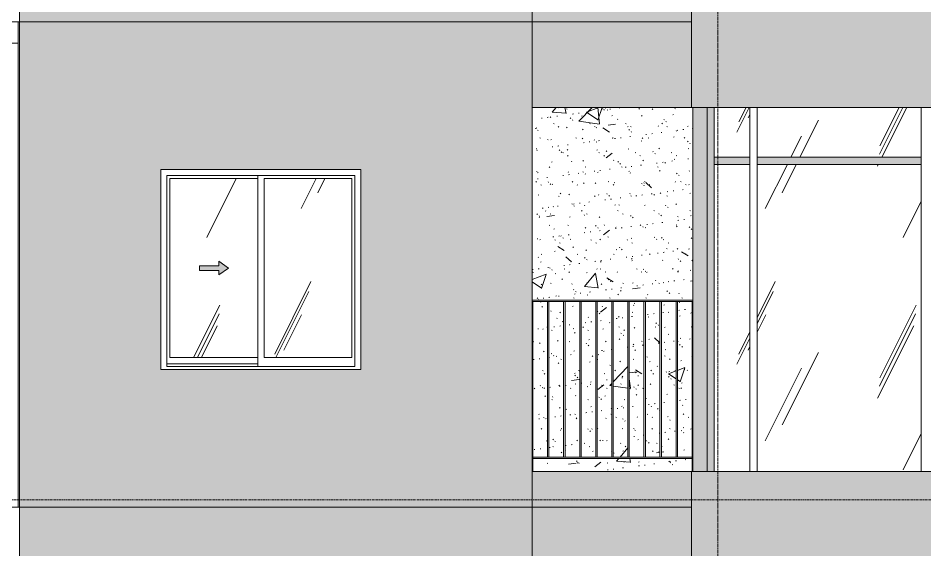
# Model space of a CAD drawing. Header units: millimetres. Extents: x 25061 to 259291, y -8723 to 35400.
# Drawn here: x 192810 to 199160, y 12050 to 15775 of the extents above; entities that cross this region are included whole.
import ezdxf

# ---------------------------------------------------------------- set-up
doc = ezdxf.new("R2010")
doc.units = ezdxf.units.MM
for name, pattern in [('1 NÉT CALL OUT', [6, 3, -3]), ('Centre', [31.750000000000007, 6.350000000000001, -4.762500000000001, 15.875, -4.762500000000001]), ('Grid Line', [22.225, 12.7, -3.175, 3.175, -3.175])]:
    doc.linetypes.add(name, pattern=pattern)
for name, color, linetype, lineweight in [('0-2', 50, 'Continuous', 5), ('A-DETL-GENF', 92, 'Continuous', 9), ('A-DETL-GENF-3', 92, '1 NÉT CALL OUT', 9), ('A-FLOR-HRAL-1', 253, 'Continuous', 9), ('A-FLOR-LEVL-2', 51, 'Centre', 9), ('A-GLAZ', 151, 'Continuous', 9), ('A-GLAZ-1', 7, '1 NÉT CALL OUT', 9), ('A-GLAZ-CURT', 52, 'Continuous', 9), ('A-GLAZ-CWMG', 51, 'Continuous', 9), ('A-WALL', 113, 'Continuous', 9), ('A-WALL-PATT-2', 9, 'Continuous', 9), ('A-WALL-PATT-3', 111, 'Continuous', 5), ('I-WALL', 2, 'Continuous', 9), ('S-GRID-1', 1, 'Grid Line', 9)]:
    doc.layers.add(name, color=color, linetype=linetype, lineweight=lineweight)
pattern_1 = [(63.435, (-78970.689, 14236.291), (-0.001899213711112679, 1625.600400602311), [567.96, -3066.991]), (63.435, (-80596.289, 14236.291), (-0.001899213711112679, 1625.600400602311), [567.96, -3066.991]), (63.435, (-78192.508, 14550.35), (-0.001899213711112679, 1625.600400602311), [567.96, -3066.991]), (63.435, (-79818.108, 14550.35), (-0.001899213711112679, 1625.600400602311), [567.96, -3066.991]), (63.435, (-78310.289, 14439.491), (-0.001899213711112679, 1625.600400602311), [567.96, -3066.991]), (63.435, (-79935.88900000001, 14439.491), (-0.001899213711112679, 1625.600400602311), [567.96, -3066.991]), (63.435, (-78430.349, 15074.407), (-0.001899213711112679, 1625.600400602311), [276.055, -3358.896]), (63.435, (-80055.94900000001, 15074.407), (-0.001899213711112679, 1625.600400602311), [276.055, -3358.896]), (63.435, (-78508.87, 14976.146), (-0.001899213711112679, 1625.600400602311), [567.96, -3066.991]), (63.435, (-80134.47, 14976.146), (-0.001899213711112679, 1625.600400602311), [567.96, -3066.991]), (63.435, (-78495.01400000001, 15046.693), (-0.001899213711112679, 1625.600400602311), [567.96, -3066.991]), (63.435, (-80120.614, 15046.693), (-0.001899213711112679, 1625.600400602311), [567.96, -3066.991]), (63.435, (-79150.864, 14737.203), (-0.001899213711112679, 1625.600400602311), [567.96, -3066.991]), (63.435, (-80776.464, 14737.203), (-0.001899213711112679, 1625.600400602311), [567.96, -3066.991]), (63.435, (-79137.006, 14820.346), (-0.001899213711112679, 1625.600400602311), [567.96, -3066.991]), (63.435, (-80762.606, 14820.346), (-0.001899213711112679, 1625.600400602311), [567.96, -3066.991]), (63.435, (-79133.275, 14880.294), (-0.001899213711112679, 1625.600400602311), [567.96, -3066.991]), (63.435, (-80758.875, 14880.294), (-0.001899213711112679, 1625.600400602311), [567.96, -3066.991])]

# ---------------------------------------------------------------- blocks, each defined once
blk = doc.blocks.new('Railing - 10mm-901206-TKCS_MẶT CẮT 2')
at = {"layer": 'A-FLOR-HRAL-1'}
for p, q in [((-62145.0642870169, 5900.000000000002), (-62145.0642870169, 6990.000000000001)), ((-62135.0642870169, 5900.000000000002), (-62135.0642870169, 6990.000000000001))]:
    blk.add_line(p, q, dxfattribs=at)
blk = doc.blocks.new('Railing - 50 x 10mm-901205-TKCS_MẶT CẮT 2')
at = {"layer": 'A-FLOR-HRAL-1'}
for p in [(-62252.56428701682, 6990.000000000001), (-62247.5642870169, 5799.999999999156)]:
    blk.add_line(p, (-62247.5642870169, 6990.000000000001), dxfattribs=at)
blk = doc.blocks.new('Railing - 50 x 10mm-V153-TKCS_MẶT CẮT 2')
at = {"layer": 'A-FLOR-HRAL-1'}
for p, q in [((-77172.56428701566, 6990.000000000001), (-77177.56428701658, 6990.000000000001)), ((-77172.56428701566, 5799.999999999156), (-77172.56428701566, 6990.000000000001))]:
    blk.add_line(p, q, dxfattribs=at)
blk = doc.blocks.new('Railing - Railing-999041-TKCS_MẶT CẮT 2')
at = {"layer": 'A-FLOR-HRAL-1'}
for p, q in [((-84852.56428701639, 12700.00000000067), (-83727.56428701639, 12700.00000000067)), ((-83727.56428701639, 12690.00000000067), (-84852.56428701639, 12690.00000000067))]:
    blk.add_line(p, q, dxfattribs=at)
for name, p in [('Railing - 50 x 10mm-901205-TKCS_MẶT CẮT 2', (-22599.99999999949, 6800.00000000067)), ('Railing - 10mm-901206-TKCS_MẶT CẮT 2', (-22599.99999999949, 6800.000000000669)), ('Railing - 10mm-901206-TKCS_MẶT CẮT 2', (-22487.49999999949, 6800.000000000669)), ('Railing - 10mm-901206-TKCS_MẶT CẮT 2', (-22374.99999999949, 6800.000000000669)), ('Railing - 10mm-901206-TKCS_MẶT CẮT 2', (-22262.49999999949, 6800.000000000669)), ('Railing - 10mm-901206-TKCS_MẶT CẮT 2', (-22149.99999999949, 6800.000000000669)), ('Railing - 10mm-901206-TKCS_MẶT CẮT 2', (-22037.49999999949, 6800.000000000669)), ('Railing - 10mm-901206-TKCS_MẶT CẮT 2', (-21924.99999999949, 6800.000000000669)), ('Railing - 10mm-901206-TKCS_MẶT CẮT 2', (-21812.49999999949, 6800.000000000669)), ('Railing - 10mm-901206-TKCS_MẶT CẮT 2', (-21699.99999999948, 6800.000000000669))]:
    blk.add_blockref(name, p)
at = {"extrusion": (0, 0, -1), "zscale": -1}
blk.add_blockref('Railing - 50 x 10mm-V153-TKCS_MẶT CẮT 2', (160905.1285740323, 6800.00000000067), dxfattribs=at)
blk = doc.blocks.new('Top Rail Type - Top Rail_Internal_-999042-TKCS_MẶT CẮT 2')
at = {"layer": 'A-FLOR-HRAL-1'}
for p, q in [((-83727.56428701639, 13800.00000000067), (-84852.56428701639, 13800.00000000067)), ((-84852.56428701639, 13790.00000000067), (-83727.56428701639, 13790.00000000067))]:
    blk.add_line(p, q, dxfattribs=at)
blk = doc.blocks.new('NCV_TKTC_TANG 3 - 4_rvt-3-TKCS_MẶT CẮT 2')
at = {"layer": 'A-WALL-PATT-2'}
h = blk.add_hatch(dxfattribs=at)
h.set_pattern_fill('FP_37', color=256, style=0, pattern_type=2)
h.set_pattern_definition([(49.99999999999999, (-80880.303, 14125), (1165.978193959721, -102.010186150336), [121.92, -1341.12]), (355, (-80880.303, 14125), (-225.5544548453419, 1222.763349750237), [97.536, -1072.896]), (100.451, (-80783.13900000001, 14116.499), (940.4331391881915, 1120.746196716118), [103.616, -1139.776]), (46.184, (-80880.303, 14450.12), (1734.906139462684, -269.0742419996457), [182.88, -2011.68]), (96.636, (-80735.728, 14427.698), (1519.376807644733, 1583.53626714272), [155.424, -1709.665]), (351.184, (-80880.303, 14450.12), (1519.392032768823, 1583.52157230226), [146.304, -1609.344]), (21, (-80717.743, 14368.84), (970.3319869231707, -654.4975645651646), [121.92, -1341.12]), (326, (-80717.743, 14368.84), (395.5330640027326, 1178.803892457779), [97.536, -1072.896]), (71.45100000000001, (-80636.882, 14314.299), (1365.869894803426, 524.2956772725449), [103.616, -1139.776]), (37.50000000000001, (-80880.303, 14125), (19.76686380070257, 541.1527026491547), [53.645, -1006.246, 53.645, -1035.507, -1076.96]), (37.50000000000001, (-80880.303, 14125), (19.76686380070257, 541.1527026491547), [-2149.043, 53.645, -1023.315]), (7.499999999999999, (-80880.303, 14125), (427.6458963867678, 641.1561703926415), [53.645, -567.3340000000001, 53.645, -981.862, -410.464]), (7.499999999999999, (-80880.303, 14125), (427.6458963867678, 641.1561703926415), [-1656.486, 53.645, -356.819]), (327.5, (-81242.812, 14125), (867.7820051433216, -36.66498118690737), [53.645, -352.755, 53.645, -1214.323, -1682.496]), (327.5, (-81242.812, 14125), (867.7820051433216, -36.66498118690737), [-1674.368, 53.645, -1628.851]), (317.5, (-81405.372, 14125), (948.0277238504739, 162.7308303515036), [53.645, -474.675, 53.645, -788.416, -1194.816]), (317.5, (-81405.372, 14125), (948.0277238504739, 162.7308303515036), [-1370.381, 53.645, -1141.171])])
h.paths.add_polyline_path([(-83863.36009969904, 12600), (-83732.5642870164, 12600), (-83732.5642870164, 12690.00000000067), (-84847.56428701639, 12690.00000000067), (-84847.56428701639, 12600)])
h.paths.add_polyline_path([(-83863.36009969904, 12700.00000000067), (-83845.0642870164, 12700.00000000067), (-83845.0642870164, 13790.00000000067), (-83947.56428701639, 13790.00000000067), (-83947.56428701639, 12700.00000000067)])
h.paths.add_polyline_path([(-83732.5642870164, 12700.00000000067), (-83733.4257988124, 13790.00000000067), (-83835.0642870164, 13790.00000000067), (-83835.0642870164, 12700.00000000067), (-83736.90822692741, 12700.00000000067)])
h.paths.add_polyline_path([(-84070.0642870164, 12700.00000000067), (-84070.0642870164, 13790.00000000067), (-84172.56428701642, 13790.00000000067), (-84172.56428701642, 12700.00000000067)])
h.paths.add_polyline_path([(-84520.0642870164, 12700.00000000067), (-84520.0642870164, 13790.00000000067), (-84622.56428701639, 13790.00000000067), (-84622.56428701639, 12700.00000000067)])
h.paths.add_polyline_path([(-84182.5642870164, 12700.00000000067), (-84182.5642870164, 13790.00000000067), (-84285.06428701642, 13790.00000000067), (-84285.06428701642, 12700.00000000067)])
h.paths.add_polyline_path([(-84847.56428701639, 12700.00000000067), (-84745.0642870164, 12700.00000000067), (-84745.0642870164, 13790.00000000067), (-84847.56428701639, 13790.00000000067), (-84847.56428701639, 13314.4)])
h.paths.add_polyline_path([(-84397.56428701642, 12700.00000000067), (-84295.0642870164, 12700.00000000067), (-84295.0642870164, 13790.00000000067), (-84397.56428701642, 13790.00000000067), (-84397.56428701642, 13314.4)])
h.paths.add_polyline_path([(-84060.0642870164, 12700.00000000067), (-83957.5642870164, 12700.00000000067), (-83957.5642870164, 13790.00000000067), (-84060.0642870164, 13790.00000000067), (-84060.0642870164, 13120.41758676421)])
h.paths.add_polyline_path([(-84407.5642870164, 12700.00000000067), (-84407.5642870164, 13790.00000000067), (-84510.06428701642, 13790.00000000067), (-84510.06428701642, 12700.00000000067)])
h.paths.add_polyline_path([(-84735.06428701642, 12700.00000000067), (-84632.5642870164, 12700.00000000067), (-84632.5642870164, 13790.00000000067), (-84735.06428701642, 13790.00000000067), (-84735.06428701642, 13314.4)])
h.paths.add_polyline_path([(-84386.82835472254, 13800.00000000068), (-83727.70694897215, 13800.00000000068), (-83729.08075088909, 15150), (-84852.5642870162, 15150.00000000152), (-84852.5642870162, 13800.00000000068), (-84847.56428701639, 13800.00000000068)])
h = blk.add_hatch(dxfattribs=at)
h.set_pattern_fill('FP_38', color=256, style=0, pattern_type=2)
h.set_pattern_definition([(37.50000000000001, (-80880.303, 14125), (-5.120595325361649, 156.6121584951624), [5.364, -118.181, 5.364, -132.812, -132.08]), (37.50000000000001, (-80880.303, 14125), (-5.120595325361649, 156.6121584951624), [-261.722, 5.364, -126.716]), (7.499999999999999, (-80880.303, 14125), (143.8469830421357, 229.3842126971155), [5.364, -61.285, 5.364, -105.989, -42.672]), (7.499999999999999, (-80880.303, 14125), (143.8469830421357, 229.3842126971155), [-178.003, 5.364, -37.308]), (327.5, (-80980.27799999999, 14125), (253.1175769738882, 0.460077023734641), [5.364, -35.276, 5.364, -140.94, -191.008]), (327.5, (-80980.27799999999, 14125), (253.1175769738882, 0.460077023734641), [-186.944, 5.364, -185.644]), (317.5, (-80980.27799999999, 14125), (244.3381139033814, 71.33755545389974), [5.364, -14.956, 5.364, -90.546, -109.728]), (317.5, (-80980.27799999999, 14125), (244.3381139033814, 71.33755545389974), [-116.23, 5.364, -104.364])])
h.paths.add_polyline_path([(-83863.36009969904, 12600), (-83732.5642870164, 12600), (-83732.5642870164, 12690.00000000067), (-84847.56428701639, 12690.00000000067), (-84847.56428701639, 12600)])
h.paths.add_polyline_path([(-83863.36009969904, 12700.00000000067), (-83845.0642870164, 12700.00000000067), (-83845.0642870164, 13790.00000000067), (-83947.56428701639, 13790.00000000067), (-83947.56428701639, 12700.00000000067)])
h.paths.add_polyline_path([(-83732.5642870164, 12700.00000000067), (-83733.4257988124, 13790.00000000067), (-83835.0642870164, 13790.00000000067), (-83835.0642870164, 12700.00000000067), (-83736.90822692741, 12700.00000000067)])
h.paths.add_polyline_path([(-84070.0642870164, 12700.00000000067), (-84070.0642870164, 13790.00000000067), (-84172.56428701642, 13790.00000000067), (-84172.56428701642, 12700.00000000067)])
h.paths.add_polyline_path([(-84520.0642870164, 12700.00000000067), (-84520.0642870164, 13790.00000000067), (-84622.56428701639, 13790.00000000067), (-84622.56428701639, 12700.00000000067)])
h.paths.add_polyline_path([(-84182.5642870164, 12700.00000000067), (-84182.5642870164, 13790.00000000067), (-84285.06428701642, 13790.00000000067), (-84285.06428701642, 12700.00000000067)])
h.paths.add_polyline_path([(-84847.56428701639, 12700.00000000067), (-84745.0642870164, 12700.00000000067), (-84745.0642870164, 13790.00000000067), (-84847.56428701639, 13790.00000000067), (-84847.56428701639, 13314.4)])
h.paths.add_polyline_path([(-84397.56428701642, 12700.00000000067), (-84295.0642870164, 12700.00000000067), (-84295.0642870164, 13790.00000000067), (-84397.56428701642, 13790.00000000067), (-84397.56428701642, 13314.4)])
h.paths.add_polyline_path([(-84060.0642870164, 12700.00000000067), (-83957.5642870164, 12700.00000000067), (-83957.5642870164, 13790.00000000067), (-84060.0642870164, 13790.00000000067), (-84060.0642870164, 13120.41758676421)])
h.paths.add_polyline_path([(-84407.5642870164, 12700.00000000067), (-84407.5642870164, 13790.00000000067), (-84510.06428701642, 13790.00000000067), (-84510.06428701642, 12700.00000000067)])
h.paths.add_polyline_path([(-84735.06428701642, 12700.00000000067), (-84632.5642870164, 12700.00000000067), (-84632.5642870164, 13790.00000000067), (-84735.06428701642, 13790.00000000067), (-84735.06428701642, 13314.4)])
h.paths.add_polyline_path([(-84386.82835472254, 13800.00000000068), (-83727.70694897215, 13800.00000000068), (-83729.08075088909, 15150), (-84852.5642870162, 15150.00000000152), (-84852.5642870162, 13800.00000000068), (-84847.56428701639, 13800.00000000068)])
at = {"layer": ''}
for name in ['Top Rail Type - Top Rail_Internal_-999042-TKCS_MẶT CẮT 2', 'Railing - Railing-999041-TKCS_MẶT CẮT 2']:
    blk.add_blockref(name, (0, 0), dxfattribs=at)
blk = doc.blocks.new('1_FAMILY RVT - W01-WxH 1400x1400xmm-V300-TKCS_MẶT CẮT 2')
at = {"layer": 'A-DETL-GENF-3'}
blk.add_hatch(color=256, dxfattribs=at).paths.add_polyline_path([(-87048.06012035024, 13976.49760941197), (-86980.32678701694, 14023.92500000002), (-87048.06012035024, 14071.3523905881), (-87048.06012035024, 14040.85833333335), (-87183.52678701692, 14040.85833333335), (-87183.52678701692, 14006.99166666668), (-87048.06012035024, 14006.99166666668)])
at = {"layer": 'A-GLAZ'}
h = blk.add_hatch(dxfattribs=at)
h.set_pattern_fill('FP_35', color=256, style=0, pattern_type=2)
h.set_pattern_definition(pattern_1)
h.paths.add_polyline_path([(-87044.21583929201, 13396.95000000003), (-86774.78928701692, 13396.95000000003), (-86774.78928701692, 14650.90000000003), (-87389.0642870169, 14650.90000000003), (-87389.0642870169, 13396.95000000003)])
h.paths.add_polyline_path([(-87048.06012035024, 13976.49760941197), (-87048.06012035024, 14006.99166666668), (-87183.52678701692, 14006.99166666668), (-87183.52678701692, 14040.85833333335), (-87048.06012035024, 14040.85833333335), (-87048.06012035024, 14071.3523905881), (-86980.32678701694, 14023.92500000002), (-87044.21583929201, 13979.18940398793)])
h = blk.add_hatch(dxfattribs=at)
h.set_pattern_fill('FP_35', color=256, style=0, pattern_type=2)
h.set_pattern_definition(pattern_1)
h.paths.add_polyline_path([(-86116.0642870169, 13396.95000000003), (-86116.0642870169, 14650.90000000003), (-86730.3392870169, 14650.90000000003), (-86730.3392870169, 13396.95000000003)])
at = {"layer": 'A-DETL-GENF'}
for p, q in [((-87183.52678701692, 14040.85833333335), (-87183.52678701692, 14006.99166666668)), ((-87183.52678701692, 14040.85833333335), (-87048.06012035024, 14040.85833333335)), ((-87048.06012035024, 14040.85833333335), (-87183.52678701692, 14040.85833333335)), ((-87183.52678701692, 14040.85833333335), (-87183.52678701692, 14006.99166666668)), ((-87048.06012035024, 14071.35239058808), (-87048.06012035024, 14040.85833333335)), ((-86980.32678701694, 14023.92500000002), (-87048.06012035024, 14071.35239058808)), ((-86980.32678701694, 14023.92500000002), (-87048.06012035024, 14071.35239058808)), ((-87048.06012035024, 14071.35239058808), (-87048.06012035024, 14040.85833333335)), ((-87183.52678701692, 14006.99166666668), (-87048.06012035024, 14006.99166666668)), ((-87183.52678701692, 14006.99166666668), (-87048.06012035024, 14006.99166666668)), ((-86980.32678701694, 14023.92500000002), (-87048.06012035024, 13976.49760941194)), ((-87048.06012035024, 13976.49760941194), (-86980.32678701694, 14023.92500000002)), ((-87048.06012035024, 14006.99166666668), (-87048.06012035024, 13976.49760941194)), ((-87048.06012035024, 14006.99166666668), (-87048.06012035024, 13976.49760941194))]:
    blk.add_line(p, q, dxfattribs=at)
at = {"layer": 'A-GLAZ'}
for p, q in [((-86052.56428701691, 14714.40000000001), (-87452.56428701691, 14714.40000000001)), ((-87452.56428701691, 14714.40000000001), (-87452.56428701691, 13314.4)), ((-87411.64217751956, 14673.47789050266), (-86093.48639651426, 14673.47789050266)), ((-87411.64217751956, 13333.45), (-87411.64217751956, 14673.47789050266)), ((-86774.78928701692, 14673.47789050266), (-86774.78928701692, 13333.45)), ((-86093.48639651426, 13333.45), (-86093.48639651426, 14673.47789050266)), ((-86052.56428701691, 14714.40000000001), (-86052.56428701691, 13314.4)), ((-87389.06428701691, 14650.90000000001), (-87389.06428701691, 13396.95000000002)), ((-86774.78928701692, 14650.90000000001), (-87389.06428701691, 14650.90000000001)), ((-86730.3392870169, 13396.95000000002), (-86730.3392870169, 14650.90000000001)), ((-86730.3392870169, 14650.90000000001), (-86116.06428701691, 14650.90000000001)), ((-86116.06428701691, 14650.90000000001), (-86116.06428701691, 13396.95000000002)), ((-86774.7892870169, 13352.50000000002), (-87411.64217751956, 13352.50000000002)), ((-86774.78928701692, 13352.50000000002), (-87411.64217751956, 13352.50000000002)), ((-87389.06428701691, 13396.95000000002), (-86774.78928701692, 13396.95000000002)), ((-86116.06428701691, 13396.95000000002), (-86730.3392870169, 13396.95000000002)), ((-86052.56428701691, 13314.4), (-87452.56428701691, 13314.4)), ((-86093.48639651426, 13333.45), (-87411.64217751956, 13333.45))]:
    blk.add_line(p, q, dxfattribs=at)
blk = doc.blocks.new('Rectangular Mullion - 50 x 100mm-1838999-TKCS_MẶT CẮT 2')
at = {"layer": 'A-GLAZ-CWMG'}
blk.add_hatch(color=256, dxfattribs=at).paths.add_polyline_path([(-83577.56428701626, 5799.999999999156), (-83577.56428701626, 7974.999999999164), (-83627.56428701624, 7974.999999999164), (-83627.56428701624, 5799.999999999156)])
for p, q in [((-83627.56428701626, 7974.999999999161), (-83627.56428701626, 5799.999999999159)), ((-83577.56428701626, 7974.999999999161), (-83577.56428701626, 7949.999999999156))]:
    blk.add_line(p, q, dxfattribs=at)
blk = doc.blocks.new('System Panel - Glazed-V308-TKCS_MẶT CẮT 2')
at = {"layer": 'A-GLAZ-CURT'}
h = blk.add_hatch(dxfattribs=at)
h.set_pattern_fill('FP_35', color=256, style=0, pattern_type=2)
h.set_pattern_definition(pattern_1)
h.paths.add_polyline_path([(-83277.56428747345, 12600.00000000001), (-82127.56428716864, 12600.00000000001), (-82127.56428716864, 14750.00000000001), (-83277.56428747345, 14750.00000000001), (-83277.56428747345, 14185.76887629192)])
for p, q in [((-82127.56428716867, 14750), (-83277.56428747345, 14750)), ((-83277.56428747345, 14750), (-83277.56428747345, 12600.00000000001)), ((-82127.56428716867, 12600.00000000001), (-82127.56428716867, 14750))]:
    blk.add_line(p, q, dxfattribs=at)
blk = doc.blocks.new('System Panel - Glazed-V309-TKCS_MẶT CẮT 2')
at = {"layer": 'A-GLAZ-CURT'}
h = blk.add_hatch(dxfattribs=at)
h.set_pattern_fill('FP_35', color=256, style=0, pattern_type=2)
h.set_pattern_definition(pattern_1)
h.paths.add_polyline_path([(-83327.56428732103, 12600.00000000001), (-83327.56428732103, 14750.00000000001), (-83577.56428701626, 14750.00000000001), (-83577.56428701626, 12600.00000000001)])
for p, q in [((-83327.56428732105, 14750), (-83577.56428701626, 14750)), ((-83577.56428701626, 14750), (-83577.56428701626, 12600.00000000001)), ((-83327.56428732105, 12600.00000000001), (-83327.56428732105, 14750))]:
    blk.add_line(p, q, dxfattribs=at)
blk = doc.blocks.new('System Panel - Glazed-V314-TKCS_MẶT CẮT 2')
at = {"layer": 'A-GLAZ-CURT'}
h = blk.add_hatch(dxfattribs=at)
h.set_pattern_fill('FP_35', color=256, style=0, pattern_type=2)
h.set_pattern_definition(pattern_1)
h.paths.add_polyline_path([(-82127.56428716864, 14800), (-82127.56428716864, 15150), (-83277.56428747345, 15150), (-83277.56428747345, 14800), (-82272.93222990255, 14800)])
for p, q in [((-83277.56428747345, 15150.00000000001), (-83277.56428747345, 14800)), ((-82127.56428716867, 14800), (-82127.56428716867, 15150.00000000001)), ((-83277.56428747345, 14800), (-82127.56428716867, 14800))]:
    blk.add_line(p, q, dxfattribs=at)
blk = doc.blocks.new('System Panel - Glazed-V315-TKCS_MẶT CẮT 2')
at = {"layer": 'A-GLAZ-CURT'}
h = blk.add_hatch(dxfattribs=at)
h.set_pattern_fill('FP_35', color=256, style=0, pattern_type=2)
h.set_pattern_definition(pattern_1)
h.paths.add_polyline_path([(-83327.56428732103, 14800), (-83327.56428732103, 15150), (-83577.56428701626, 15150), (-83577.56428701626, 14800)])
for p, q in [((-83577.56428701626, 15150.00000000001), (-83577.56428701626, 14800)), ((-83327.56428732105, 14800), (-83327.56428732105, 15150.00000000001)), ((-83577.56428701626, 14800), (-83327.56428732105, 14800))]:
    blk.add_line(p, q, dxfattribs=at)
blk = doc.blocks.new('Rectangular Mullion - 50 x 100mm-1839000-TKCS_MẶT CẮT 2')
at = {"layer": 'A-GLAZ-CWMG'}
blk.add_hatch(color=256, dxfattribs=at).paths.add_polyline_path([(-83577.56428701626, 7974.999999999161), (-83577.56428701626, 8349.999999999993), (-83627.56428701624, 8349.999999999993), (-83627.56428701624, 7974.999999999161)])
for p, q in [((-83627.56428701626, 8350.000000000002), (-83627.56428701626, 7974.999999999161)), ((-83577.56428701626, 7999.999999999164), (-83577.56428701626, 7974.999999999161))]:
    blk.add_line(p, q, dxfattribs=at)
blk = doc.blocks.new('Rectangular Mullion - 50 x 100mm-1838991-TKCS_MẶT CẮT 2')
at = {"layer": 'A-GLAZ-CWMG'}
blk.add_hatch(color=256, dxfattribs=at).paths.add_polyline_path([(-79677.56428732106, 7949.999999999149), (-78527.56428716866, 7949.999999999149), (-78527.56428716866, 7999.999999999155), (-79677.56428732106, 7999.999999999155)])
for p, q in [((-79677.56428732106, 7949.999999999161), (-79677.56428732106, 7999.999999999161)), ((-78527.56428701627, 7999.999999999161), (-78527.56428701627, 7949.999999999161))]:
    blk.add_line(p, q, dxfattribs=at)
blk = doc.blocks.new('Rectangular Mullion - 50 x 100mm-1901961-TKCS_MẶT CẮT 2')
at = {"layer": 'A-GLAZ-CWMG'}
blk.add_hatch(color=256, dxfattribs=at).paths.add_polyline_path([(-83327.56428732107, 18150.00000000001), (-83327.56428732107, 18200.00000000001), (-83577.56428701626, 18200.00000000001), (-83577.56428701626, 18150.00000000001)])
for p, q in [((-83577.56428701626, 18150), (-83577.56428701626, 18200)), ((-83327.56428732105, 18200), (-83327.56428732105, 18150))]:
    blk.add_line(p, q, dxfattribs=at)
blk = doc.blocks.new('Rectangular Mullion - 50 x 100mm-1286808-TKCS_MẶT CẮT 2')
at = {"layer": 'A-GLAZ-CWMG'}
blk.add_hatch(color=256, dxfattribs=at).paths.add_polyline_path([(-83627.56428701627, 5799.999999999156), (-83627.56428701627, 7974.999999999164), (-83727.56428701627, 7974.999999999164), (-83727.56428701627, 5799.999999999156)])
blk.add_line((-83727.56428701627, 5799.999999999159), (-83727.56428701627, 7974.999999999161), dxfattribs=at)
blk = doc.blocks.new('Rectangular Mullion - 50 x 100mm-1901971-TKCS_MẶT CẮT 2')
at = {"layer": 'A-GLAZ-CWMG'}
blk.add_hatch(color=256, dxfattribs=at).paths.add_polyline_path([(-83727.56428701627, 7974.999999999161), (-83627.56428701627, 7974.999999999161), (-83627.56428701627, 8349.999999999993), (-83727.56428701627, 8349.999999999993), (-83727.56428701627, 8016.84358840141)])
blk.add_line((-83727.56428701627, 7974.999999999161), (-83727.56428701627, 8350.000000000007), dxfattribs=at)

msp = doc.modelspace()

# ---------------------------------------------------------------- hatches: boundary and pattern name
at = {"layer": 'A-WALL-PATT-3'}
h = msp.add_hatch(color=256, dxfattribs=at)
h.paths.add_polyline_path([(195808.9887615332, 15750.00000000001), (196410.2124440125, 15750.00000000001), (196410.2124440125, 19150.00000000086), (192820.2124440125, 19149.21875000007), (192820.2124440125, 15750.00000000001), (194218.5608917367, 15750.00000000001)])
h.paths.add_polyline_path([(195169.2903345145, 16714.40000000002), (193810.2124440118, 16714.40000000002), (193810.2124440118, 18114.40000000002), (195210.2124440118, 18114.40000000002), (195210.2124440118, 16714.40000000002)])
for points in [[(197399.4166313297, 15750.00000000001), (197525.2124440125, 15750.00000000001), (197525.2124440125, 16000.00000000001), (196410.2124440125, 16000.00000000001), (196410.2124440125, 15750.00000000001)], [(200580.2723709227, 15150.00000000001), (204085.2124440122, 15150.00000000001), (204085.2124440122, 16000.00000000001), (197525.2124440125, 16000.00000000001), (197525.2124440125, 15150.00000000001), (198989.8445011262, 15150.00000000001)], [(197399.4166313297, 12350.00000000002), (197525.2124440125, 12350.00000000002), (197525.2124440125, 12600.00000000001), (196410.2124440125, 12600.00000000001), (196410.2124440125, 12350.00000000002)], [(204085.2124440122, 11750.00000000001), (204085.2124440122, 12600.00000000001), (197525.2124440125, 12600.00000000001), (197525.2124440125, 11750.00000000001), (203761.1281105157, 11750.00000000001)]]:
    msp.add_hatch(color=256, dxfattribs=at).paths.add_polyline_path(points)
h = msp.add_hatch(color=256, dxfattribs=at)
h.paths.add_polyline_path([(195169.2903345145, 12350.00000000002), (196410.2124440125, 12350.00000000002), (196410.2124440125, 15750.00000000087), (192820.2124440125, 15749.21875000007), (192820.2124440125, 12350.00000000088), (194218.5608917367, 12350.00000000002)])
h.paths.add_polyline_path([(193810.2124440118, 13314.40000000001), (193810.2124440118, 14714.40000000003), (195210.2124440118, 14714.40000000003), (195210.2124440118, 13314.40000000001), (193851.1345535092, 13314.40000000001)])
h = msp.add_hatch(color=256, dxfattribs=at)
h.paths.add_polyline_path([(205210.2124440127, 15150.00000000153), (205210.2124440127, 15750.04247479566), (204095.2124440122, 15750.00000000001), (204095.2124440122, 15150.00000000153)])
h.paths.add_polyline_path([(197399.4166313297, 15150.00000000153), (197525.2124440125, 15150.00000000153), (197525.2124440125, 15750.04247479566), (196410.2124440125, 15750.04247479566), (196410.2124440125, 15150.00000000153)])
h = msp.add_hatch(color=256, dxfattribs=at)
h.paths.add_polyline_path([(195808.9887615332, 8950.00000000001), (196410.2124440125, 8950.00000000001), (196410.2124440125, 12350.00000000087), (192820.2124440125, 12350.00000000087), (192820.2124440125, 8950.00000000001), (194218.5608917367, 8950.00000000001)])
h.paths.add_polyline_path([(193810.2124440118, 9914.399999999998), (193810.2124440118, 11314.40000000003), (195210.2124440118, 11314.40000000003), (195210.2124440118, 9914.399999999998), (193851.1345535092, 9914.399999999998)])
h = msp.add_hatch(color=256, dxfattribs=at)
h.paths.add_polyline_path([(205210.2124440127, 11750.00000000152), (205210.2124440127, 12350.04247479567), (204095.2124440122, 12350), (204095.2124440122, 11750.00000000152), (204556.3420454139, 11750.00000000152)])
h.paths.add_polyline_path([(197399.4166313297, 11750.00000000152), (197525.2124440125, 11750.00000000152), (197525.2124440125, 12350.04247479567), (196410.2124440125, 12350.04247479567), (196410.2124440125, 11750.00000000152)])

# ---------------------------------------------------------------- linework, layer by layer
at = {"layer": 'A-FLOR-LEVL-2'}
msp.add_line((147110.2124440115, 12400), (255566.6940139546, 12400), dxfattribs=at)
at = {"layer": 'A-WALL'}
for p, q in [((192820.2124440125, 29350.00000000084), (192820.2124440125, 5549.999999999156)), ((196410.2124440125, 5799.999999999158), (196410.2124440125, 29350.00000000084)), ((182610.2124440104, 15750), (196410.2124440125, 15750)), ((192810.2124440125, 12350), (192810.2124440125, 15750.00000000084)), ((196410.2124440125, 15750.00000000084), (192820.2124440125, 15750.00000000084)), ((192610.2124440125, 15600), (192810.2124440125, 15600)), ((196410.2124440125, 12350.00000000084), (182610.2124440104, 12350.00000000085)), ((192820.2124440125, 12350), (196410.2124440125, 12350))]:
    msp.add_line(p, q, dxfattribs=at)
at = {"layer": 'I-WALL'}
for p, q in [((197525.2124440125, 16000), (197525.2124440125, 15150)), ((197525.2124440125, 15750.04247479565), (196410.2124440125, 15750.04247479565)), ((196410.2124440125, 15750), (197525.2124440125, 15750)), ((196410.2124440125, 15150.00000000151), (197525.2124440125, 15150.00000000151)), ((197525.2124440125, 15150), (204085.2124440122, 15150)), ((205210.2124440126, 12600), (196410.2124440125, 12600)), ((197525.2124440125, 12600), (197525.2124440125, 11750)), ((197525.2124440125, 12350.04247479565), (196410.2124440125, 12350.04247479565)), ((196410.2124440125, 12350), (197525.2124440125, 12350))]:
    msp.add_line(p, q, dxfattribs=at)
at = {"layer": 'S-GRID-1'}
msp.add_line((197710.2124440126, -3283.082963002654), (197710.2124440126, 30285.87525926989), dxfattribs=at)

# ---------------------------------------------------------------- block references
at = {"layer": '0-2'}
msp.add_blockref('NCV_TKTC_TANG 3 - 4_rvt-3-TKCS_MẶT CẮT 2', (281262.7767310287, 0), dxfattribs=at)
at = {"layer": 'A-GLAZ-1'}
msp.add_blockref('1_FAMILY RVT - W01-WxH 1400x1400xmm-V300-TKCS_MẶT CẮT 2', (281262.7767310287, 0), dxfattribs=at)
at = {"layer": 'A-GLAZ-CURT'}
for name in ['System Panel - Glazed-V315-TKCS_MẶT CẮT 2', 'System Panel - Glazed-V314-TKCS_MẶT CẮT 2', 'System Panel - Glazed-V309-TKCS_MẶT CẮT 2', 'System Panel - Glazed-V308-TKCS_MẶT CẮT 2']:
    msp.add_blockref(name, (281262.7767310287, 0), dxfattribs=at)
at = {"layer": 'A-GLAZ-CWMG'}
for name, p in [('Rectangular Mullion - 50 x 100mm-1901971-TKCS_MẶT CẮT 2', (281262.7767310287, 6800.00000000084)), ('Rectangular Mullion - 50 x 100mm-1839000-TKCS_MẶT CẮT 2', (281262.7767310287, 6800.000000000842)), ('Rectangular Mullion - 50 x 100mm-1901961-TKCS_MẶT CẮT 2', (281262.7767310287, -3399.999999999998)), ('Rectangular Mullion - 50 x 100mm-1838991-TKCS_MẶT CẮT 2', (277662.7767310284, 6800.000000000842)), ('Rectangular Mullion - 50 x 100mm-1286808-TKCS_MẶT CẮT 2', (281262.7767310287, 6800.000000000839)), ('Rectangular Mullion - 50 x 100mm-1838999-TKCS_MẶT CẮT 2', (281262.7767310287, 6800.00000000084))]:
    msp.add_blockref(name, p, dxfattribs=at)

doc.saveas('drawing.dxf')
